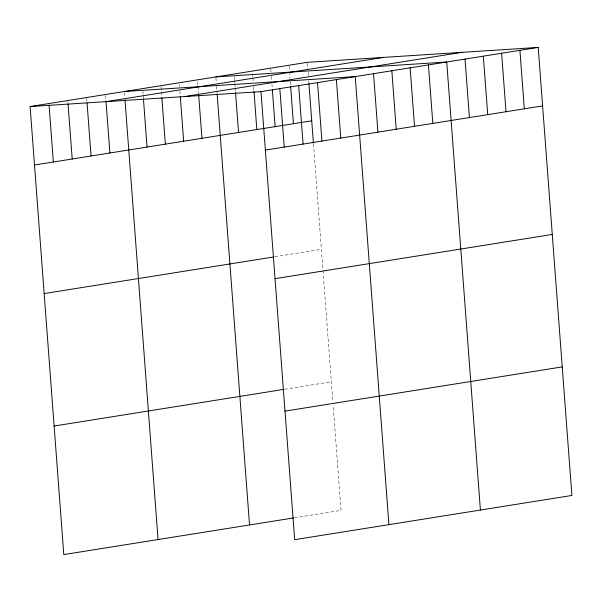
<?xml version="1.0" encoding="UTF-8"?>
<svg xmlns="http://www.w3.org/2000/svg" width="602" height="602" viewBox="0 0 602 602"><rect width="100%" height="100%" fill="white"/><g stroke="black" fill="none" stroke-linecap="round" stroke-linejoin="round"><path stroke-width="0.45" stroke-dasharray="3.01 2.26" d="M274.738 256.791L321.4 249.348M284.701 389.246L331.356 381.803M294.363 517.81L341.025 510.368L333.109 405.093M307.404 63.255L307.825 68.824M308.104 72.533L308.382 76.243M308.728 80.886L308.871 82.745M313.484 144.081L322.92 269.591M322.988 270.509L332.831 401.368M289.103 66.167L289.457 70.81M289.524 71.736L290.013 78.237M290.292 81.947L290.57 85.657M270.81 69.087L271.02 71.871M271.367 76.514L271.645 80.224M271.923 83.941L272.277 88.577M252.652 73.865L252.863 76.65M252.93 77.575L253.276 82.218M253.63 86.854L253.976 91.496M234.351 76.785L234.562 79.569M234.629 80.495L234.84 83.279M234.915 84.205L235.119 86.989M235.194 87.922L235.472 91.632M215.915 77.846L216.268 82.482M216.547 86.199L216.825 89.909M216.893 90.834L217.104 93.619M197.689 81.691L197.968 85.401M198.035 86.334L198.6 93.754M179.388 84.611L179.531 86.462M179.878 91.105L180.231 95.748M161.027 86.598L161.795 96.809M142.87 91.376L143.073 94.16M143.148 95.086L143.351 97.87M124.426 92.437L124.78 97.08M105.576 95.447L105.929 100.082M86.726 98.45L86.936 101.234M67.876 101.46L68.011 103.311"/><path stroke-width="0.9" d="M293.452 517.953L63.789 554.585L30.1 106.546L307.336 62.322L538.211 47.415L571.9 495.454L294.664 539.678L260.975 91.632L538.211 47.415M106.291 101.625L383.527 57.401M184.791 96.553L462.02 52.336M34.495 165.008L311.731 120.791M265.377 150.101L542.605 105.884M44.164 293.573L273.827 256.941M275.039 278.658L552.275 234.441M54.12 426.028L283.783 389.396M285.002 411.113L562.23 366.896M215.847 76.913L446.722 62.006L480.411 510.052M124.358 91.512L355.24 76.597L388.922 524.643M30.1 106.546L260.975 91.632M519.917 50.335L524.312 108.804M501.616 53.254L506.011 111.724M483.316 56.174L487.718 114.636M465.022 59.086L469.417 117.556M428.428 64.926L432.823 123.395M410.128 67.845L414.522 126.315M391.834 70.765L396.229 129.234M373.533 73.685L377.928 132.147M336.383 79.607L340.785 138.076M317.532 82.617L321.927 141.079M308.939 83.67L313.409 143.148M298.682 85.619L303.077 144.089M290.638 86.59L293.43 123.711M279.832 88.629L284.227 147.099M272.345 89.51L275.137 126.631M253.976 91.496L256.836 129.55M235.54 92.557L238.542 132.463M217.172 94.552L249.537 524.959M198.735 95.613L201.948 138.302M180.299 96.674L183.648 141.222M161.863 97.735L165.354 144.141M143.426 98.796L147.054 147.061M124.99 99.864L158.048 539.55M105.997 101.016L109.903 152.983M87.072 103.092L91.052 155.993M68.086 104.244L72.202 158.996M49.093 105.395L53.345 162.006"/></g></svg>
